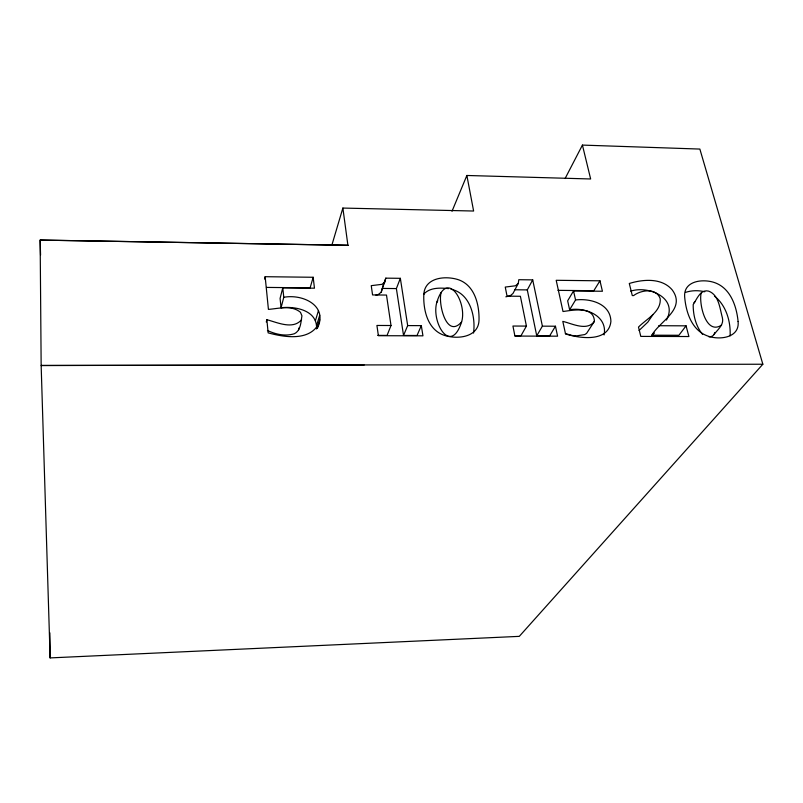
<?xml version="1.0" encoding="UTF-8"?>
<svg xmlns="http://www.w3.org/2000/svg" width="803" height="803" viewBox="0 0 803 803"><rect width="100%" height="100%" fill="white"/><g stroke="black" fill="none" stroke-linecap="round" stroke-linejoin="round"><path stroke-width="1.2" d="M730.098 335.845C730.86 321.501 726.123 305.27 714.489 296.136M267.419 330.485C275.75 334.379 285.396 336.577 294.4 333.717C300.824 330.615 300.874 322.023 301.938 315.82L300.463 312.297C291.519 304.809 278.902 308.573 268.423 309.386L265.161 276.704L313.16 277.266L314.465 288.187L282.776 287.865L280.086 298.415L281.07 307.76C295.504 306.053 317.717 310.41 316.543 328.959M298.626 329.993L298.806 328.056M604.097 334.931C607.821 315.709 585.357 307.007 569.628 309.767L567.651 300.834L573.533 290.957L602.421 291.248L599.961 280.809L556.198 280.297L563.013 311.524C573.141 310.119 594.12 305.993 594.391 321.391L586.602 333.355L584.775 334.56L576.654 335.855L572.228 335.503L565.402 333.616M461.615 321.913C467.456 302.641 447 268.112 436.772 302.52C431.121 321.983 450.664 355.98 461.615 321.913C446.287 339.549 437.776 302.56 441.218 292.443M505.84 296.819L510.226 295.775L513.017 293.416L518.286 283.399L518.798 279.715L532.71 279.876L542.386 326.159L536.745 335.815L549.674 335.855L555.455 326.219L542.386 326.159M473.529 333.074C475.868 316.272 469.926 293.155 450.915 289.19M375.904 295.102L378.223 294.571L381.264 292.162L385.831 278.149L400.346 278.32L407.673 325.586L403.538 335.463L417.028 335.493L421.314 325.647L407.673 325.586M381.264 292.162L382.027 288.428L396.381 288.568L400.346 278.32M264.619 279.073L265.161 276.704M266.295 322.003L266.857 319.714C277.145 322.344 292.894 330.033 301.577 319.724M317.305 328.437C328.457 305.873 303.002 293.737 283.78 297.291L281.07 307.76M313.16 277.266L310.129 287.855L266.445 287.414M331.81 245.316L342.871 208.067L473.619 211.028L466.864 175.476L590.647 178.979L582.426 145.092L699.865 149.067L762.85 364.231L519.29 636.357L50.127 657.908L41.154 365.495L40.15 240.087L347.99 245.276L40.15 240.087L40.562 255.083M315.368 320.798L318.5 310.49M316.523 325.687L319.674 315.418M317.245 327.775L319.704 319.815M382.449 287.283L385.831 278.149M709.009 336.869C710.956 336.848 712.974 336.186 714.068 334.46C717.852 329.31 724.316 324.783 722.329 317.486C719.799 308.412 718.876 294.902 708.627 291.128C700.387 288.95 696.833 299.288 693.2 304.558C693.059 314.987 695.83 326.309 702.605 334.429M714.068 334.46L714.78 332.583M364.12 365.034L41.154 365.495L762.85 364.231M385.079 281.913L381.997 284.332L371.247 285.657L372.562 294.932L386.494 295.062L391.011 325.516L387.066 335.413L377.781 335.393M701.149 293.115C698.71 303.132 705.727 335.714 721.586 325.074M451.999 211.279L466.864 175.476M666.46 320.066C678.505 297.762 648.292 285.276 630.706 291.158M565.111 178.507L582.426 145.092M436.772 302.52L437.776 300.653M536.745 335.815L527.29 289.893L532.71 279.876M652.929 314.605L647.891 322.053L639.078 330.485M318.711 323.9C309.035 341.405 284.222 337.23 268.152 332.864L266.857 319.714M518.286 283.399L515.476 285.778L505.258 287.072L507.044 296.156L520.394 296.277L526.427 326.088L520.966 335.774L514.894 335.764M569.628 309.767L575.56 299.971L573.533 290.957M599.961 280.809L593.818 290.716L557.944 290.355M594.391 321.391C587.083 331.509 571.977 323.519 562.803 321.381L565.533 333.938C579.886 338.515 608.624 342.479 610.902 321.471C610.621 303.664 590.235 298.144 575.56 299.971M686.063 325.837L678.896 335.273L651.845 335.202C659.745 321.059 686.314 309.215 672.262 289.973C661.903 277.637 643.133 279.233 629.291 283.479L632.282 295.564L633.597 295.584C641.115 289.893 656.392 287.615 660.196 298.676C661.331 311.815 646.345 319.002 638.495 327.092L640.794 336.397L688.904 336.527L686.063 325.837L658.721 325.717M693.933 302.761L695.147 301.496M423.542 294.37C429.665 287.344 440.124 287.735 448.616 288.608M651.845 335.202L654.475 333.014M685.722 292.322C691.835 290.315 698.56 290.244 704.793 291.76M391.011 325.516L376.918 325.456L378.384 335.704L422.95 335.825L421.314 325.647M526.427 326.088L512.936 326.038L514.914 336.066L557.583 336.176L555.455 326.219M514.783 289.773L527.29 289.893M396.381 288.568L403.538 335.463M342.871 208.067L347.93 245.457M282.776 287.865L283.78 297.291M49.866 632.844L50.127 657.908M423.833 294.109C423.101 309.567 427.377 329.25 443.698 335.132C456.596 339.699 478.528 337.742 479.02 320.166C479.371 304.929 474.924 285.838 458.995 279.926C446.307 275.459 425.028 277.035 423.833 294.109M738.098 321.511C739.864 338.143 718.896 340.402 707.282 335.855C691.564 330.013 685.822 311.805 684.638 296.528C683.594 280.277 703.99 278.49 715.393 282.897C730.77 288.779 736.612 306.475 738.098 321.511"/></g></svg>
